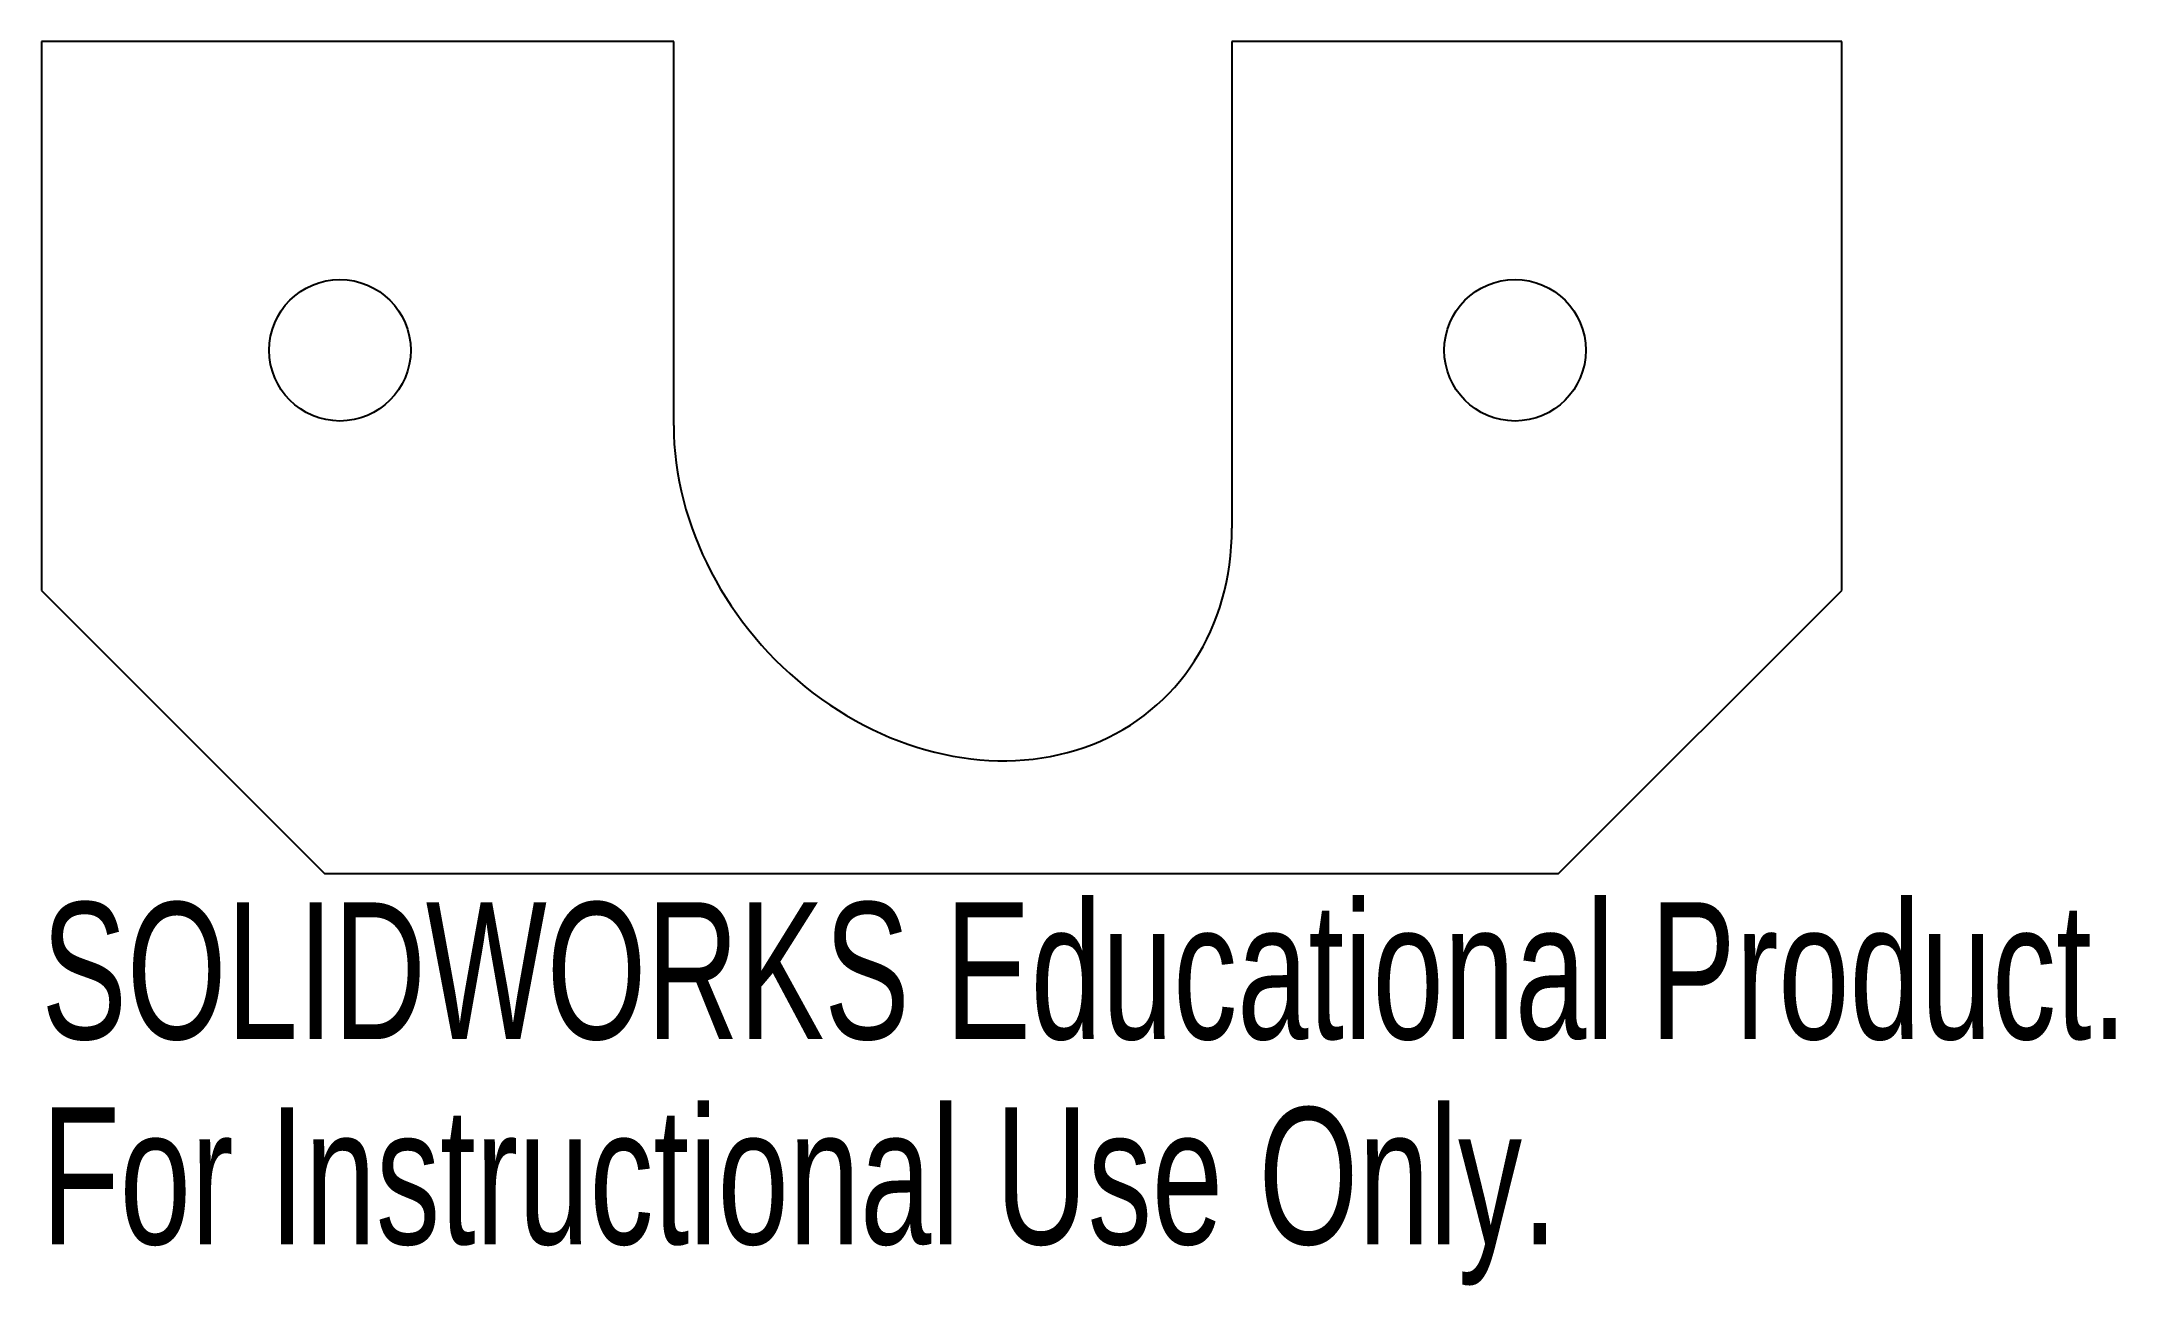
# Model space of a CAD drawing. Header units: millimetres. Extents: x -476.1 to -402.9, y -84.4 to -40.4.
import ezdxf

# ---------------------------------------------------------------- set-up
doc = ezdxf.new("R2010")
doc.units = ezdxf.units.MM
doc.styles.add('SLDTEXTSTYLE0', font='TXT', dxfattribs={"width": 0.7})

msp = doc.modelspace()

# ---------------------------------------------------------------- linework, layer by layer
at = {"color": 7, "linetype": 'Continuous', "lineweight": 25}
for p, q in [((-476.132, -40.411), (-476.132, -59.814)), ((-453.799, -40.411), (-476.132, -40.411)), ((-453.799, -53.981), (-453.799, -40.411)), ((-412.536, -40.411), (-434.078, -40.411)), ((-434.078, -40.411), (-434.078, -57.611)), ((-412.536, -59.814), (-412.536, -40.411)), ((-476.132, -59.814), (-466.132, -69.814)), ((-422.536, -69.814), (-412.536, -59.814)), ((-466.132, -69.814), (-422.536, -69.814))]:
    msp.add_line(p, q, dxfattribs=at)
for centre in [(-465.589, -51.324), (-424.078, -51.324)]:
    msp.add_circle(centre, 2.5, dxfattribs=at)
msp.add_ellipse((-443.938, -55.796), major_axis=(-7.265, 8.011), ratio=0.832186, start_param=0.742493, end_param=3.884086, dxfattribs=at)

# ---------------------------------------------------------------- texts
at = {"color": 7, "linetype": 'Continuous', "char_height": 4.83362, "attachment_point": 1, "style": 'SLDTEXTSTYLE0'}
for s, insert in [('SOLIDWORKS Educational Product.', (-476.132, -70.834)), ('For Instructional Use Only.', (-476.132, -78.084))]:
    msp.add_mtext(s, dxfattribs=dict(at, insert=insert))

doc.saveas('drawing.dxf')
